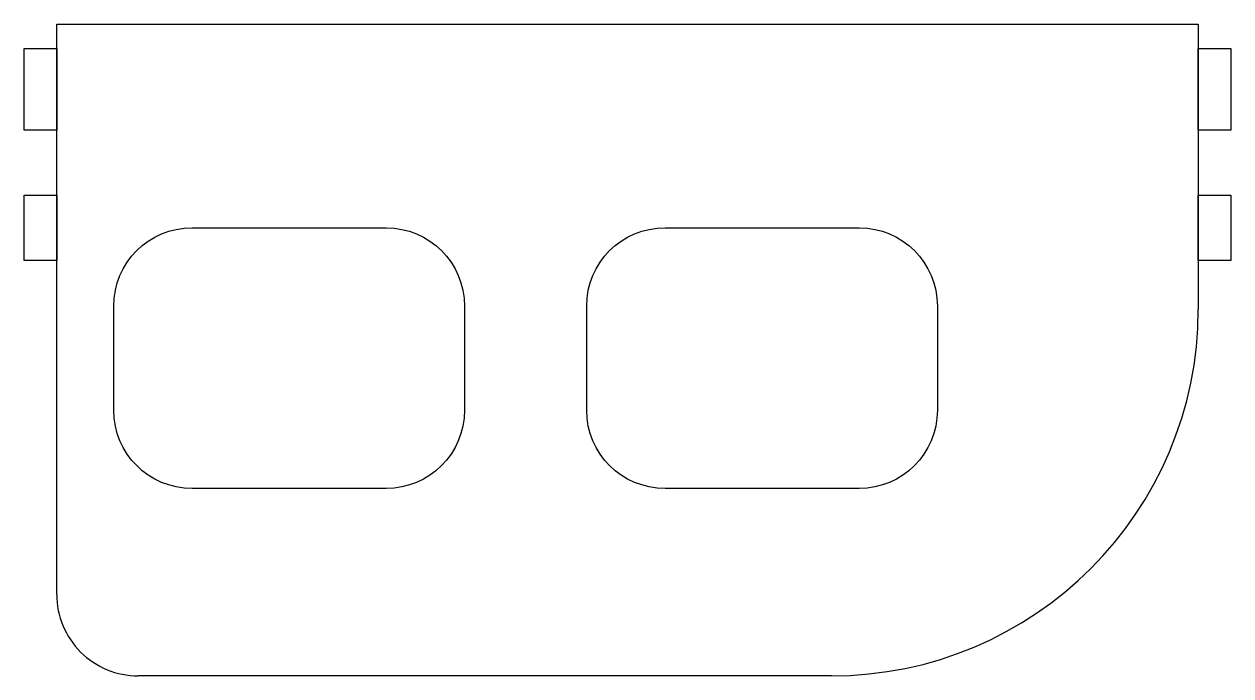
# Model space of a CAD drawing. Extents: x 21 to 169, y 203 to 283.
import ezdxf

# ---------------------------------------------------------------- set-up
doc = ezdxf.new("R2010")
doc.units = 0
doc.layers.get('0').update_dxf_attribs({"linetype": 'CONTINUOUS'})

msp = doc.modelspace()

# ---------------------------------------------------------------- linework, layer by layer
at = {"color": 1}
for p, q in [((25, 282.999999), (164.99999, 282.999999)), ((25, 282.999999), (164.99999, 282.999999)), ((25, 212.999997), (25, 282.999999)), ((164.99999, 282.999999), (164.99999, 247.999999)), ((21.000002, 280.000002), (25.000003, 280.000002)), ((21.000002, 270.000013), (21.000002, 280.000002)), ((25.000003, 280.000002), (25.000003, 270.000013)), ((164.99999, 279.999994), (168.99999, 279.999994)), ((164.99999, 270.000005), (164.99999, 279.999994)), ((168.99999, 279.999994), (168.99999, 270.000005)), ((25.000003, 270.000013), (21.000002, 270.000013)), ((168.99999, 270.000005), (164.99999, 270.000005)), ((21.000002, 262.000005), (25.000003, 262.000005)), ((21.000002, 254), (21.000002, 262.000005)), ((25.000003, 262.000005), (25.000003, 254)), ((164.99999, 261.999997), (168.99999, 261.999997)), ((164.99999, 254), (164.99999, 261.999997)), ((168.99999, 261.999997), (168.99999, 254)), ((41.603774, 258.000016), (65.396229, 258.000016)), ((41.603774, 258.000016), (41.603774, 258.000016)), ((99.603769, 258), (123.396227, 258)), ((99.603769, 258), (99.603769, 258)), ((25.000003, 254), (21.000002, 254)), ((168.99999, 254), (164.99999, 254)), ((32.000005, 235.603767), (32.000005, 248.396247)), ((74.999998, 248.396247), (74.999998, 235.603767)), ((90, 235.603751), (90, 248.396231)), ((132.999996, 248.396231), (132.999996, 235.603751)), ((65.396229, 225.999998), (41.603774, 225.999998)), ((123.396227, 225.999982), (99.603769, 225.999982)), ((120.000001, 202.999999), (35.000001, 202.999999))]:
    msp.add_line(p, q, dxfattribs=at)
for points in [[(32.000005, 248.396247), (32.000005, 253.716734), (36.283284, 258.000016), (41.603774, 258.000016)], [(65.396229, 258.000016), (70.716719, 258.000016), (74.999998, 253.716734), (74.999998, 248.396247)], [(90, 248.396231), (90, 253.716719), (94.283281, 258), (99.603769, 258)], [(123.396227, 258), (128.716715, 258), (132.999996, 253.716719), (132.999996, 248.396231)], [(120.000001, 202.999999), (144.85281, 203.000005), (164.99999, 223.147189), (164.99999, 247.999999)], [(41.603774, 225.999998), (36.283284, 225.999998), (32.000005, 230.283279), (32.000005, 235.603767)], [(74.999998, 235.603767), (74.999998, 230.283279), (70.716719, 225.999998), (65.396229, 225.999998)], [(99.603769, 225.999982), (94.283281, 225.999982), (90, 230.283263), (90, 235.603751)], [(132.999996, 235.603751), (132.999996, 230.283263), (128.716715, 225.999982), (123.396227, 225.999982)], [(25, 212.999997), (25, 210.347832), (26.053569, 207.804293), (27.928933, 205.92893)], [(27.928933, 205.92893), (29.804297, 204.053566), (32.347837, 202.999998), (35.000001, 202.999999)]]:
    msp.add_open_spline(points, degree=3, dxfattribs=at)

doc.saveas('drawing.dxf')
